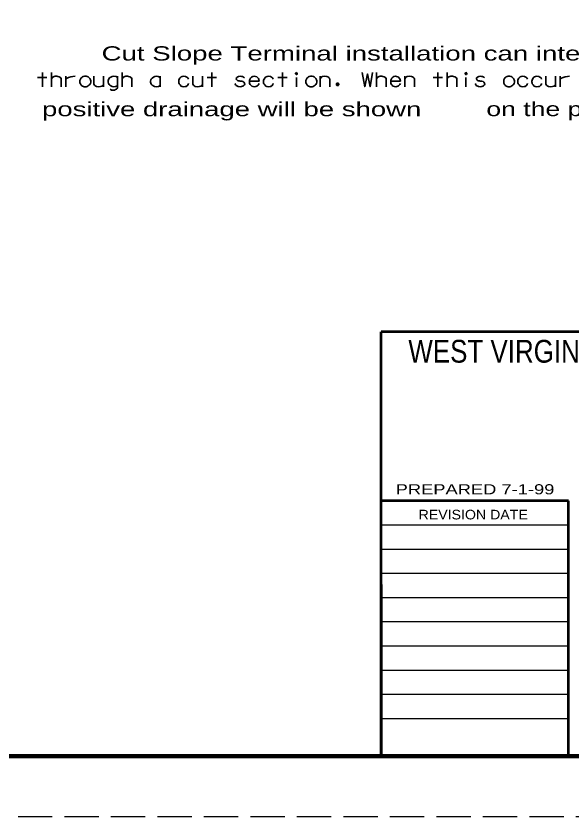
# Model space of a CAD drawing. Extents: x 88.8 to 124.1, y 89.5 to 111.5.
# Drawn here: x 114.87 to 119.44, y 89.51 to 96.09 of the extents above; entities that cross this region are included whole.
import ezdxf
from ezdxf.enums import TextEntityAlignment as Align

# ---------------------------------------------------------------- set-up
doc = ezdxf.new("R2010")
doc.units = 0
doc.header["$LTSCALE"] = 0.047
doc.linetypes.add('LONG_DASHED', pattern=[7.5, 6, -1.5])
doc.layers.add('1', color=7, linetype='Continuous', lineweight=35)
doc.layers.add('3', color=7, linetype='Continuous', lineweight=25)

msp = doc.modelspace()

# ---------------------------------------------------------------- linework, layer by layer
at = {"layer": '1'}
for p, q in [((115.08333, 95.509), (115.08333, 95.626)), ((115.15892, 95.509), (115.15892, 95.626)), ((115.73933, 95.509), (115.73933, 95.626)), ((116.47633, 95.509), (116.47633, 95.626)), ((117.05675, 95.509), (117.05675, 95.626)), ((117.82875, 95.509), (117.82875, 95.626)), ((118.33367, 95.509), (118.33367, 95.626)), ((118.40917, 95.509), (118.40917, 95.626)), ((115.04375, 95.5855), (115.12117, 95.5855)), ((115.275, 95.509), (115.275, 95.59467)), ((115.58642, 95.509), (115.58642, 95.59467)), ((116.05067, 95.509), (116.05067, 95.59467)), ((116.39892, 95.509), (116.39892, 95.59467)), ((116.43675, 95.5855), (116.51417, 95.5855)), ((117.01708, 95.5855), (117.0945, 95.5855)), ((117.171, 95.509), (117.171, 95.58367)), ((117.36542, 95.509), (117.36542, 95.59467)), ((118.06183, 95.509), (118.06183, 95.59467)), ((118.29392, 95.5855), (118.37133, 95.5855)), ((118.56392, 95.509), (118.56392, 95.58367)), ((119.30092, 95.509), (119.30092, 95.59467)), ((119.33783, 95.509), (119.33783, 95.59467)), ((115.58458, 95.52467), (115.58642, 95.52925)), ((116.39717, 95.52467), (116.39892, 95.52925)), ((119.29908, 95.52467), (119.30092, 95.52925))]:
    msp.add_line(p, q, dxfattribs=at)
at = {"layer": '1', "lineweight": 53}
for p, q in [((123.86792, 93.49533), (117.86792, 93.49533)), ((117.86792, 90.0055), (117.86792, 93.49533)), ((119.40583, 92.1045), (117.86792, 92.1045)), ((119.40583, 90.0055), (119.40583, 92.1045)), ((117.86792, 91.4155), (117.86792, 90.0055)), ((123.86792, 90.0055), (117.86792, 90.0055))]:
    msp.add_line(p, q, dxfattribs=at)
at = {"layer": '1', "lineweight": 25}
for p, q in [((119.40583, 91.9045), (117.86792, 91.9045)), ((119.40583, 91.7055), (117.86792, 91.7055)), ((119.40583, 91.5065), (117.86792, 91.5065)), ((119.40583, 91.3075), (117.86792, 91.3075)), ((119.40583, 91.1085), (117.86792, 91.1085)), ((119.40583, 90.9095), (117.86792, 90.9095)), ((119.40583, 90.7105), (117.86792, 90.7105)), ((119.40583, 90.5115), (117.86792, 90.5115)), ((119.40583, 90.3125), (117.86792, 90.3125))]:
    msp.add_line(p, q, dxfattribs=at)
at = {"layer": '1', "linetype": 'LONG_DASHED', "lineweight": 25}
msp.add_line((123.95125, 89.5055), (88.75125, 89.5055), dxfattribs=at)
at = {"layer": '1', "lineweight": 158}
msp.add_lwpolyline([(123.86792, 111.0055), (123.86792, 90.0055), (91.36792, 90.0055)], dxfattribs=at)
at = {"layer": '1'}
for points in [[(117.17008, 95.62508), (117.16733, 95.62417), (117.16367, 95.62142), (117.16367, 95.61867), (117.16367, 95.614), (117.16633, 95.61125), (117.17008, 95.60942), (117.17467, 95.61033), (117.17833, 95.614), (117.17925, 95.61767), (117.17742, 95.62142), (117.17467, 95.62417)], [(118.563, 95.62508), (118.56017, 95.62417), (118.5565, 95.62142), (118.5565, 95.61867), (118.5565, 95.614), (118.55933, 95.61125), (118.563, 95.60942), (118.56767, 95.61033), (118.57133, 95.614), (118.57217, 95.61767), (118.57033, 95.62142), (118.56767, 95.62417)], [(115.42792, 95.509), (115.44267, 95.509), (115.45192, 95.51175), (115.46017, 95.51542), (115.46658, 95.521), (115.47308, 95.52742), (115.47767, 95.53567), (115.4805, 95.54767), (115.4805, 95.55783), (115.47858, 95.56617), (115.47308, 95.57625), (115.46483, 95.5855), (115.45925, 95.58917), (115.45283, 95.59283), (115.44358, 95.59467), (115.43625, 95.59467), (115.42975, 95.59467), (115.41967, 95.59192), (115.41233, 95.58917), (115.40675, 95.5845), (115.40217, 95.58083), (115.39842, 95.57625), (115.39575, 95.57167), (115.39292, 95.56617), (115.392, 95.56058), (115.392, 95.55325), (115.392, 95.54308), (115.39292, 95.53667), (115.39575, 95.53292), (115.39942, 95.5265), (115.40308, 95.52283), (115.40767, 95.51733), (115.41408, 95.51358), (115.42058, 95.51092)], [(117.28517, 95.509), (117.29992, 95.509), (117.30917, 95.51175), (117.31742, 95.51542), (117.32392, 95.521), (117.33033, 95.52742), (117.33492, 95.53567), (117.33767, 95.54767), (117.33767, 95.55783), (117.33592, 95.56617), (117.33033, 95.57625), (117.322, 95.5855), (117.31658, 95.58917), (117.31008, 95.59283), (117.30092, 95.59467), (117.2935, 95.59467), (117.28708, 95.59467), (117.27692, 95.59192), (117.2695, 95.58917), (117.264, 95.5845), (117.25942, 95.58083), (117.25575, 95.57625), (117.25292, 95.57167), (117.25017, 95.56617), (117.24925, 95.56058), (117.24925, 95.55325), (117.24925, 95.54308), (117.25017, 95.53667), (117.25292, 95.53292), (117.25667, 95.5265), (117.26033, 95.52283), (117.26492, 95.51733), (117.27142, 95.51358), (117.27783, 95.51092)], [(118.91033, 95.509), (118.92508, 95.509), (118.93425, 95.51175), (118.94258, 95.51542), (118.949, 95.521), (118.95542, 95.52742), (118.96, 95.53567), (118.96283, 95.54767), (118.96283, 95.55783), (118.961, 95.56617), (118.95542, 95.57625), (118.94717, 95.5855), (118.94167, 95.58917), (118.93517, 95.59283), (118.926, 95.59467), (118.91867, 95.59467), (118.91217, 95.59467), (118.902, 95.59192), (118.89467, 95.58917), (118.88908, 95.5845), (118.8845, 95.58083), (118.88083, 95.57625), (118.87808, 95.57167), (118.87525, 95.56617), (118.87442, 95.56058), (118.87442, 95.55325), (118.87442, 95.54308), (118.87525, 95.53667), (118.87808, 95.53292), (118.88175, 95.5265), (118.88542, 95.52283), (118.89008, 95.51733), (118.8965, 95.51358), (118.90292, 95.51092)], [(117.49983, 95.52833), (117.49983, 95.52375), (117.50442, 95.51825), (117.51467, 95.51825), (117.51917, 95.52375), (117.51917, 95.52833), (117.51917, 95.53292), (117.51467, 95.5385), (117.50442, 95.5385), (117.49983, 95.53292)], [(117.50542, 95.53292), (117.51275, 95.532), (117.51367, 95.52558), (117.50542, 95.5265)]]:
    msp.add_lwpolyline(points, close=True, dxfattribs=at)
for points in [[(117.71267, 95.626), (117.732, 95.509), (117.75408, 95.614), (117.77625, 95.509), (117.7965, 95.626)], [(115.15892, 95.5735), (115.1635, 95.58083), (115.16908, 95.58642), (115.17467, 95.59008), (115.18108, 95.59283), (115.18842, 95.59467), (115.19575, 95.59567), (115.20317, 95.59467), (115.21058, 95.59375), (115.2225, 95.59008), (115.23542, 95.58083), (115.23817, 95.5735), (115.23817, 95.509)], [(115.275, 95.56708), (115.287, 95.57808), (115.299, 95.5855), (115.31733, 95.591), (115.33492, 95.59375), (115.35333, 95.59467)], [(115.50717, 95.59467), (115.50717, 95.53025), (115.51175, 95.52192), (115.51817, 95.51542), (115.52742, 95.51092), (115.54675, 95.509), (115.56058, 95.50992), (115.57167, 95.51358), (115.58092, 95.52), (115.58458, 95.52467)], [(115.70158, 95.5845), (115.68958, 95.59283), (115.67117, 95.59467), (115.65825, 95.59375), (115.63617, 95.58083), (115.62417, 95.56425), (115.62325, 95.55508), (115.62325, 95.54583), (115.62692, 95.53483), (115.6315, 95.52833), (115.63708, 95.52283)], [(115.64075, 95.48875), (115.65275, 95.48133), (115.66467, 95.48042), (115.67483, 95.48133), (115.684, 95.48508), (115.69142, 95.48875), (115.69692, 95.49517), (115.69967, 95.50167), (115.70158, 95.509), (115.70158, 95.59467)], [(115.73933, 95.5735), (115.74392, 95.58083), (115.74942, 95.58642), (115.755, 95.59008), (115.76142, 95.59283), (115.76875, 95.59467), (115.77617, 95.59567), (115.78358, 95.59467), (115.79092, 95.59375), (115.80292, 95.59008), (115.81583, 95.58083), (115.81858, 95.5735), (115.81858, 95.509)], [(116.05067, 95.5845), (116.036, 95.59283), (116.02125, 95.59467), (116.00742, 95.59375), (115.99542, 95.58733), (115.98533, 95.57992), (115.97792, 95.57167), (115.97425, 95.56517), (115.97242, 95.55508), (115.97242, 95.54683), (115.97792, 95.53025), (115.98533, 95.52283), (116.00375, 95.51092), (116.01933, 95.509), (116.03692, 95.51175), (116.05067, 95.51917)], [(116.28383, 95.57075), (116.27917, 95.58083), (116.27, 95.58817), (116.26075, 95.59283), (116.246, 95.59467), (116.23308, 95.59283), (116.22483, 95.58917), (116.21842, 95.5855), (116.21375, 95.57808), (116.20825, 95.57075), (116.2055, 95.56425), (116.2045, 95.55592), (116.2045, 95.54767), (116.2055, 95.54033), (116.20733, 95.53292), (116.21475, 95.52375), (116.22392, 95.51458), (116.23133, 95.51175), (116.24508, 95.509), (116.258, 95.50992), (116.26533, 95.51175), (116.27825, 95.521), (116.28192, 95.52925), (116.28383, 95.53292), (116.28383, 95.53667)], [(116.31975, 95.59467), (116.31975, 95.53025), (116.32433, 95.52192), (116.33075, 95.51542), (116.34, 95.51092), (116.35933, 95.509), (116.37317, 95.50992), (116.38425, 95.51358), (116.39342, 95.52), (116.39717, 95.52467)], [(116.67075, 95.53667), (116.66883, 95.532), (116.67075, 95.52558), (116.67533, 95.51917), (116.69283, 95.50992), (116.70758, 95.509), (116.72042, 95.50992), (116.72875, 95.51267), (116.73617, 95.51633), (116.7435, 95.52375), (116.74625, 95.53292), (116.7435, 95.53942), (116.73892, 95.54583), (116.73158, 95.55142), (116.72133, 95.55417), (116.7085, 95.55592), (116.70108, 95.55692), (116.691, 95.55875), (116.68367, 95.56242), (116.67992, 95.56792), (116.67625, 95.57533), (116.67808, 95.58175), (116.6845, 95.58817), (116.69567, 95.59375), (116.7085, 95.59467), (116.71867, 95.59375), (116.72783, 95.59192), (116.737, 95.58642), (116.7435, 95.58175)], [(116.78492, 95.55508), (116.86417, 95.55508), (116.86233, 95.56708), (116.85867, 95.57717), (116.85125, 95.5855), (116.84483, 95.59008), (116.83375, 95.59375), (116.82458, 95.59467), (116.81167, 95.59283), (116.80242, 95.58733), (116.79325, 95.57992), (116.78492, 95.56242), (116.78492, 95.54583), (116.78683, 95.53667), (116.7905, 95.52833), (116.796, 95.521), (116.80342, 95.51458), (116.81533, 95.50992), (116.82642, 95.509), (116.83658, 95.50992), (116.84392, 95.51267), (116.85033, 95.51633), (116.85592, 95.52192), (116.8605, 95.52833), (116.86417, 95.53667)], [(116.98025, 95.57075), (116.97567, 95.58083), (116.96642, 95.58817), (116.95725, 95.59283), (116.9425, 95.59467), (116.92967, 95.59283), (116.92133, 95.58917), (116.91483, 95.5855), (116.91025, 95.57808), (116.90475, 95.57075), (116.90192, 95.56425), (116.90108, 95.55592), (116.90108, 95.54767), (116.90192, 95.54033), (116.90383, 95.53292), (116.91117, 95.52375), (116.92042, 95.51458), (116.92775, 95.51175), (116.94158, 95.509), (116.95442, 95.50992), (116.96183, 95.51175), (116.97467, 95.521), (116.97842, 95.52925), (116.98025, 95.53292), (116.98025, 95.53667)], [(117.44458, 95.509), (117.44458, 95.57258), (117.44092, 95.57992), (117.43625, 95.5855), (117.42983, 95.58917), (117.42158, 95.59283), (117.405, 95.59567), (117.38567, 95.59283), (117.37825, 95.58917), (117.37083, 95.58275), (117.36542, 95.5735)], [(117.82875, 95.5735), (117.83342, 95.58083), (117.83883, 95.58642), (117.84442, 95.59008), (117.85083, 95.59283), (117.85817, 95.59467), (117.86567, 95.59567), (117.873, 95.59467), (117.88033, 95.59375), (117.89233, 95.59008), (117.90525, 95.58083), (117.908, 95.5735), (117.908, 95.509)], [(117.94575, 95.55508), (118.025, 95.55508), (118.02317, 95.56708), (118.01942, 95.57717), (118.01208, 95.5855), (118.00567, 95.59008), (117.99458, 95.59375), (117.98533, 95.59467), (117.97242, 95.59283), (117.96325, 95.58733), (117.95408, 95.57992), (117.94575, 95.56242), (117.94575, 95.54583), (117.94758, 95.53667), (117.95125, 95.52833), (117.95683, 95.521), (117.96417, 95.51458), (117.97617, 95.50992), (117.98717, 95.509), (117.99733, 95.50992), (118.00467, 95.51267), (118.01117, 95.51633), (118.01667, 95.52192), (118.02125, 95.52833), (118.025, 95.53667)], [(118.141, 95.509), (118.141, 95.57258), (118.13733, 95.57992), (118.13275, 95.5855), (118.12633, 95.58917), (118.118, 95.59283), (118.10142, 95.59567), (118.08208, 95.59283), (118.07475, 95.58917), (118.06742, 95.58275), (118.06183, 95.5735)], [(118.40917, 95.5735), (118.41375, 95.58083), (118.41925, 95.58642), (118.42483, 95.59008), (118.43125, 95.59283), (118.43867, 95.59467), (118.446, 95.59567), (118.45333, 95.59467), (118.46075, 95.59375), (118.47267, 95.59008), (118.48558, 95.58083), (118.48833, 95.5735), (118.48833, 95.509)], [(118.64408, 95.53667), (118.64217, 95.532), (118.64408, 95.52558), (118.64867, 95.51917), (118.66617, 95.50992), (118.68092, 95.509), (118.69375, 95.50992), (118.70208, 95.51267), (118.70942, 95.51633), (118.71683, 95.52375), (118.71958, 95.53292), (118.71683, 95.53942), (118.71225, 95.54583), (118.70492, 95.55142), (118.69475, 95.55417), (118.68183, 95.55592), (118.67442, 95.55692), (118.66433, 95.55875), (118.65692, 95.56242), (118.65325, 95.56792), (118.64958, 95.57533), (118.65142, 95.58175), (118.65783, 95.58817), (118.66892, 95.59375), (118.68183, 95.59467), (118.692, 95.59375), (118.70117, 95.59192), (118.71033, 95.58642), (118.71683, 95.58175)], [(119.06967, 95.57075), (119.06508, 95.58083), (119.05592, 95.58817), (119.04667, 95.59283), (119.03192, 95.59467), (119.019, 95.59283), (119.01075, 95.58917), (119.00425, 95.5855), (118.99967, 95.57808), (118.99417, 95.57075), (118.99142, 95.56425), (118.9905, 95.55592), (118.9905, 95.54767), (118.99142, 95.54033), (118.99317, 95.53292), (119.00058, 95.52375), (119.00983, 95.51458), (119.01717, 95.51175), (119.031, 95.509), (119.04392, 95.50992), (119.05125, 95.51175), (119.06417, 95.521), (119.06783, 95.52925), (119.06967, 95.53292), (119.06967, 95.53667)], [(119.18575, 95.57075), (119.18117, 95.58083), (119.17192, 95.58817), (119.16275, 95.59283), (119.148, 95.59467), (119.13508, 95.59283), (119.12683, 95.58917), (119.12042, 95.5855), (119.11575, 95.57808), (119.11017, 95.57075), (119.1075, 95.56425), (119.1065, 95.55592), (119.1065, 95.54767), (119.1075, 95.54033), (119.10925, 95.53292), (119.11667, 95.52375), (119.12583, 95.51458), (119.13325, 95.51175), (119.14708, 95.509), (119.16, 95.50992), (119.16733, 95.51175), (119.18025, 95.521), (119.18392, 95.52925), (119.18575, 95.53292), (119.18575, 95.53667)], [(119.22167, 95.59467), (119.22167, 95.53025), (119.22625, 95.52192), (119.23275, 95.51542), (119.24192, 95.51092), (119.26133, 95.509), (119.27508, 95.50992), (119.28617, 95.51358), (119.29533, 95.52), (119.29908, 95.52467)], [(119.33783, 95.56708), (119.34975, 95.57808), (119.36175, 95.5855), (119.38017, 95.591), (119.39767, 95.59375), (119.41608, 95.59467)], [(115.63708, 95.52283), (115.64533, 95.51733), (115.65733, 95.51092)], [(115.65733, 95.51092), (115.66833, 95.509), (115.68317, 95.50992), (115.69325, 95.51358), (115.70158, 95.51917)]]:
    msp.add_lwpolyline(points, dxfattribs=at)

# ---------------------------------------------------------------- texts
for s, height, width, p in [('positive drainage will be shown ', 0.1166, 1.45, (115.08058, 95.26642)), (' on the project plans.', 0.1167, 1.4, (118.67083, 95.26725)), ('REVISION DATE', 0.079, 1.1, (118.175, 91.95183))]:
    msp.add_text(s, height=height, dxfattribs=dict(at, width=width)).set_placement(p)
for s, height, width, p in [('WEST VIRGINIA DEPARTMENT OF TRANSPORTATION', 0.1875, 0.85, (120.84971, 93.24042)), (' PREPARED 7-1-99 ', 0.08333, 1.35, (118.63875, 92.15783))]:
    msp.add_text(s, height=height, dxfattribs=dict(at, width=width)).set_placement(p, align=Align.CENTER)
at = {"layer": '3', "width": 1.45}
msp.add_text(' Cut Slope Terminal installation can interfere with normal drainage', height=0.117, dxfattribs=at).set_placement((118.8235, 95.72458), align=Align.CENTER)

doc.saveas('drawing.dxf')
